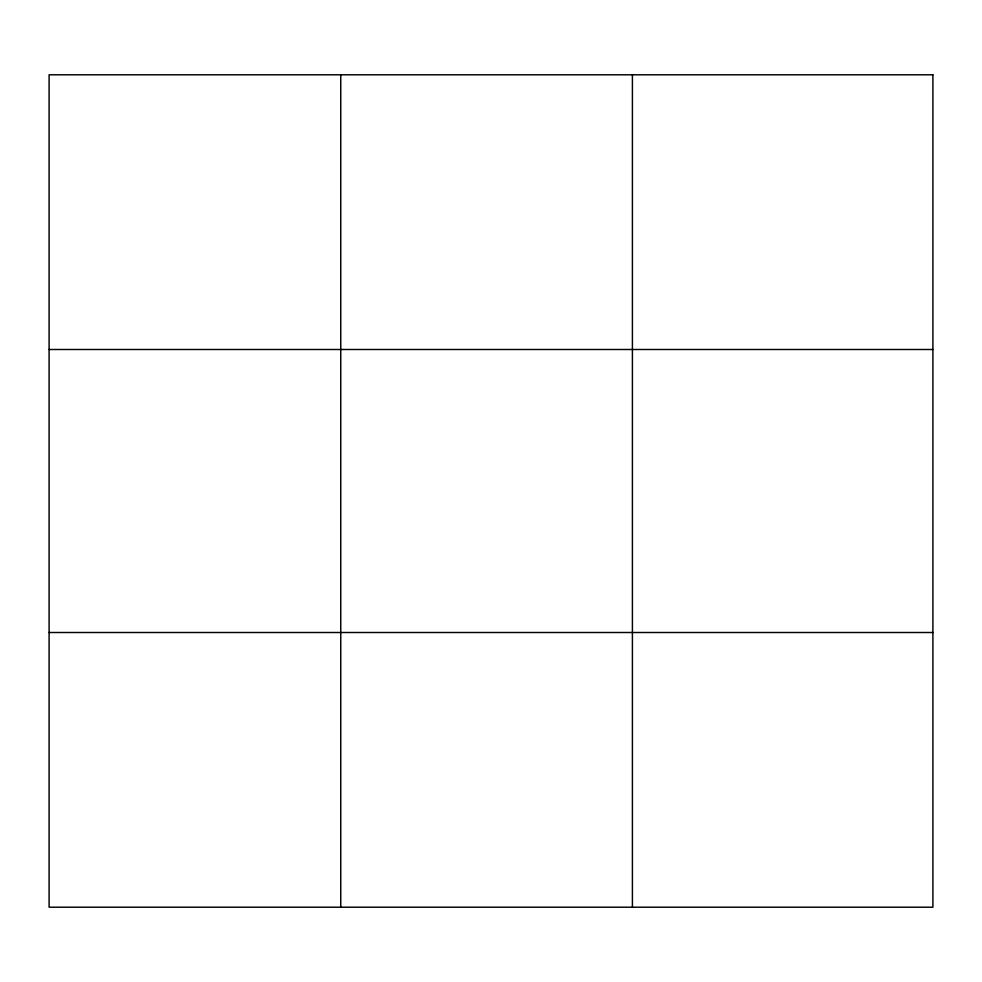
<?xml version="1.0" encoding="UTF-8"?>
<svg xmlns="http://www.w3.org/2000/svg" width="982" height="982" viewBox="0 0 982 982"><rect width="100%" height="100%" fill="white"/><g stroke="black" fill="none" stroke-linecap="round" stroke-linejoin="round"><path stroke-width="1.47" d="M340.754 74.792L340.754 907.208M632.408 74.792L632.408 907.208M49.1 349.494L932.9 349.494M49.1 632.506L932.9 632.506M932.9 74.792L932.9 907.208L49.1 907.208L49.1 74.792L932.9 74.792"/></g></svg>
